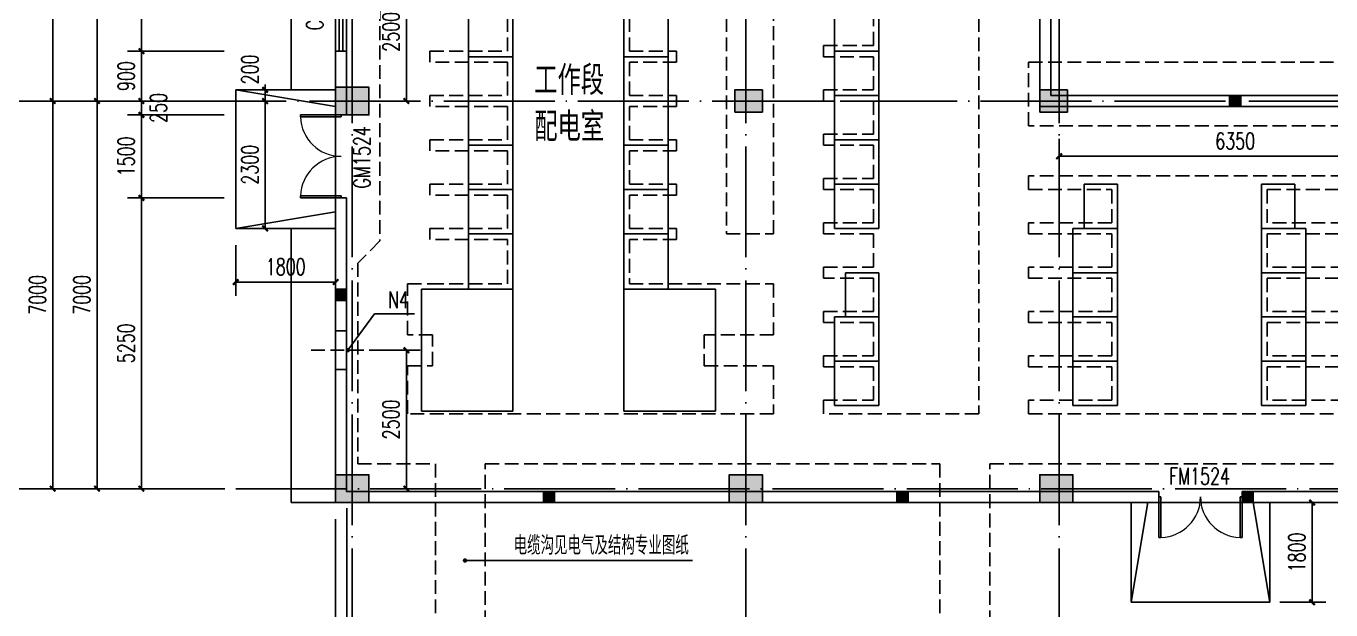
# Model space of a CAD drawing. Extents: x -59142 to 322364, y -122476 to 91021.
# Drawn here: x -39316 to -15782, y 24682 to 35226 of the extents above; entities that cross this region are included whole.
import ezdxf

# ---------------------------------------------------------------- set-up
doc = ezdxf.new("R2010")
doc.units = 0
doc.header["$LTSCALE"] = 1000
doc.header["$MEASUREMENT"] = 0
doc.linetypes.add('DASH', pattern=[0.35, 0.25, -0.1])
doc.linetypes.add('DOTE', pattern=[2.42, 2, -0.2, 0.02, -0.2])
for name, color, linetype in [('AXIS', 3, 'Continuous'), ('COLUMN', 255, 'Continuous'), ('DIM_LEAD', 3, 'Continuous'), ('DOTE', 1, 'DOTE'), ('EQUIPMENT', 171, 'Continuous'), ('GROUND', 204, 'Continuous'), ('HOLE', 6, 'Continuous'), ('PUB_DIM', 3, 'Continuous'), ('PUB_HATCH', 255, 'Continuous'), ('PUB_TEXT', 7, 'Continuous'), ('STAIR', 2, 'Continuous'), ('TEXT', 62, 'Continuous'), ('WALL', 255, 'Continuous'), ('WINDOW', 4, 'Continuous'), ('WINDOW_TEXT', 7, 'Continuous')]:
    doc.layers.add(name, color=color, linetype=linetype)
doc.styles.add('_TCH_DIM', font='SIMPLEX', dxfattribs={"bigfont": 'GBCBIG'})
doc.styles.add('_TCH_DIM_T3', font='SIMPLEX', dxfattribs={"width": 0.705882, "bigfont": 'GBCBIG'})
doc.styles.add('_TCH_WINDOW', font='SIMPLEX', dxfattribs={"bigfont": 'GBCBIG'})
doc.styles.add('HZTXT', font='geditxt.shx', dxfattribs={"width": 0.8, "bigfont": 'hztxt1.shx'})
doc.styles.get("Standard").update_dxf_attribs({"font": 'gbenor.shx', "bigfont": 'gbcbig.shx'})
doc.dimstyles.new('_TCH_ARCH&&100', dxfattribs={"dimtxt": 297.5, "dimasz": 100, "dimexe": 250, "dimexo": 300, "dimgap": 126.25, "dimtad": 1, "dimdec": 0, "dimzin": 0, "dimdsep": 46, "dimtxsty": '_TCH_DIM_T3', "dimblk": 'ARCHTICK', "dimcen": 0.09, "dimazin": 2, "dimtfac": 1, "dimtdec": 0, "dimtix": 1, "dimtmove": 2, "dimatfit": 3, "dimfxl": 1, "dimtolj": 1, "dimtzin": 0, "dimarcsym": 0})
doc.dimstyles.get("Standard").update_dxf_attribs({"dimscale": 100, "dimtxt": 3.5, "dimasz": 1, "dimexe": 2.5, "dimexo": 3, "dimgap": 1.5, "dimtad": 1, "dimdec": 0, "dimzin": 0, "dimdsep": 46, "dimtxsty": 'Standard', "dimblk": 'ARCHTICK', "dimcen": 0.09, "dimadec": 0, "dimazin": 0, "dimtfac": 1, "dimtdec": 0, "dimtix": 1, "dimtmove": 2, "dimatfit": 3, "dimfxl": 1, "dimtolj": 1, "dimtzin": 0, "dimarcsym": 0})

# ---------------------------------------------------------------- blocks, each defined once
blk = doc.blocks.new('_FZH')
blk.add_lwpolyline([(-0.5, -0.5), (0.5, -0.5), (0.5, 0.5), (-0.5, 0.5)], close=True)
at = {"layer": 'PUB_HATCH'}
blk.add_solid([(-0.5, -0.5), (0.5, -0.5), (-0.5, 0.5), (0.5, 0.5)], dxfattribs=at)
blk = doc.blocks.new('A$C78DD753C')
at = {"layer": 'COLUMN', "xscale": 600.0000000000146, "yscale": 500, "zscale": 500}
for p in [(0, -47500), (0, -54500), (7100, -54500), (12700, -54500)]:
    blk.add_blockref('_FZH', p, dxfattribs=at)
at = {"layer": 'COLUMN', "xscale": 499.9999999983847, "yscale": 399.9999999997599, "zscale": 399.9999999997599, "rotation": 5.836343284941859e-12}
for p in [(7150, -47500), (12650, -47500)]:
    blk.add_blockref('_FZH', p, dxfattribs=at)
blk = doc.blocks.new('A$C42A87479')
at = {"layer": 'EQUIPMENT', "color": 251, "linetype": 'DASH'}
for points in [[(17200, -21900), (17200, -45902), (12200, -45902), (12200, -40650), (10600, -40650), (10600, -40900), (500, -40900), (500, -50027), (100, -50427), (100, -54050), (1500, -54050), (1500, -56950)], [(2400, -56950), (2400, -54050), (10600, -54050), (10600, -56950)], [(11500, -56950), (11500, -54050), (17900, -54050), (17900, -55950), (20300, -55950), (20300, -56950)], [(1400, -50800), (2800, -50800), (2800, -50000), (1400, -50000), (1400, -49800), (2800, -49800), (2800, -49200), (1400, -49200), (1400, -49000), (2800, -49000), (2800, -48400), (1400, -48400), (1400, -48200), (2800, -48200), (2800, -47600), (1400, -47600), (1400, -47400), (2800, -47400), (2800, -46800), (1400, -46800), (1400, -46600), (2800, -46600), (2800, -46000)], [(5000, -46000), (5000, -46600), (5850, -46600), (5850, -46800), (5000, -46800), (5000, -47400), (5850, -47400), (5850, -47600), (5000, -47600), (5000, -48200), (5850, -48200), (5850, -48400), (5000, -48400), (5000, -49000), (5850, -49000), (5850, -49200), (5000, -49200), (5000, -49800), (5850, -49800), (5850, -50000), (5000, -50000), (5000, -50800), (7600, -50800), (7600, -51720), (6350, -51720), (6350, -52280), (7600, -52280), (7600, -53150), (1000, -53150), (1000, -52280), (1450, -52280), (1450, -51720), (1000, -51720), (1000, -50800), (1400, -50800)], [(7600, -49900), (7600, -41800), (6750, -41800), (6750, -49900), (7600, -49900)], [(11300, -41800), (11300, -53150), (8500, -53150), (8500, -52900), (9400, -52900), (9400, -52300), (8500, -52300), (8500, -52100), (9400, -52100), (9400, -51500), (8500, -51500), (8500, -51300), (9400, -51300), (9400, -50700), (8500, -50700), (8500, -50500), (9400, -50500), (9400, -49900), (8500, -49900), (8500, -49700), (9400, -49700), (9400, -49100), (8500, -49100), (8500, -48900), (9400, -48900), (9400, -48300), (8500, -48300), (8500, -48100), (9400, -48100), (9400, -47500), (8500, -47500), (8500, -47300), (9400, -47300), (9400, -46700), (8500, -46700), (8500, -46500), (9400, -46500), (9400, -45900)], [(12200, -53150), (17900, -53150)], [(17900, -52900), (16500, -52900), (16500, -52300), (17900, -52300)], [(17900, -52100), (16500, -52100), (16500, -51500), (17900, -51500)], [(17900, -51300), (16500, -51300), (16500, -50700), (17900, -50700)], [(17900, -50500), (16500, -50500), (16500, -49900), (17900, -49900)], [(17900, -49700), (16500, -49700), (16500, -49100), (17900, -49100)], [(17900, -48850), (12200, -48850), (12200, -49100), (13700, -49100), (13700, -49700), (12200, -49700), (12200, -49900), (13700, -49900), (13700, -50500), (12200, -50500), (12200, -50700), (13700, -50700), (13700, -51300), (12200, -51300), (12200, -51500), (13700, -51500), (13700, -52100), (12200, -52100), (12200, -52300), (13700, -52300), (13700, -52900), (12200, -52900), (12200, -53150)]]:
    blk.add_lwpolyline(points, dxfattribs=at)
blk.add_lwpolyline([(12200, -47950), (12200, -46800), (17900, -46800), (17900, -47950)], close=True, dxfattribs=at)
blk = doc.blocks.new('A$C4D7001ED')
at = {"layer": 'EQUIPMENT'}
for p, q in [((2100, -2200), (2100, -1400)), ((2100, -1400), (2900, -1400)), ((2900, -1400), (2900, -2200)), ((4900, -2200), (4900, -1400)), ((4900, -1400), (5700, -1400)), ((5700, -1400), (5700, -2200)), ((2900, -2200), (2100, -2200)), ((2100, -3000), (2100, -2200)), ((2100, -2200), (2900, -2200)), ((2900, -2200), (2900, -3000)), ((5700, -2200), (4900, -2200)), ((4900, -3000), (4900, -2200)), ((4900, -2200), (5700, -2200)), ((5700, -2200), (5700, -3000)), ((2900, -3000), (2100, -3000)), ((2100, -3800), (2100, -3000)), ((2100, -3000), (2900, -3000)), ((2900, -3000), (2900, -3800)), ((5700, -3000), (4900, -3000)), ((4900, -3800), (4900, -3000)), ((4900, -3000), (5700, -3000)), ((5700, -3000), (5700, -3800)), ((2900, -3800), (2100, -3800)), ((2100, -4600), (2100, -3800)), ((2100, -3800), (2900, -3800)), ((2900, -3800), (2900, -4600)), ((5700, -3800), (4900, -3800)), ((4900, -4600), (4900, -3800)), ((4900, -3800), (5700, -3800)), ((5700, -3800), (5700, -4600)), ((2100, -5400), (2100, -4600)), ((2100, -4600), (2900, -4600)), ((2900, -4600), (2100, -4600)), ((2900, -4600), (2900, -5400)), ((4900, -5400), (4900, -4600)), ((4900, -4600), (5700, -4600)), ((5700, -4600), (4900, -4600)), ((5700, -4600), (5700, -5400)), ((2900, -5400), (2100, -5400)), ((2100, -6200), (2100, -5400)), ((2100, -5400), (2900, -5400)), ((2900, -5400), (2900, -6200)), ((5700, -5400), (4900, -5400)), ((4900, -6200), (4900, -5400)), ((4900, -5400), (5700, -5400)), ((5700, -5400), (5700, -6200)), ((2900, -6200), (2100, -6200)), ((2100, -7000), (2100, -6200)), ((2100, -6200), (2900, -6200)), ((2900, -6200), (2900, -7000)), ((5700, -6200), (4900, -6200)), ((4900, -7000), (4900, -6200)), ((4900, -6200), (5700, -6200)), ((5700, -6200), (5700, -7000)), ((2900, -7000), (2100, -7000)), ((2100, -7800), (2100, -7000)), ((2100, -7000), (2900, -7000)), ((2900, -7000), (2900, -7800)), ((5700, -7000), (4900, -7000)), ((4900, -7800), (4900, -7000)), ((4900, -7000), (5700, -7000)), ((5700, -7000), (5700, -7800)), ((2900, -7800), (2100, -7800)), ((2100, -8600), (2100, -7800)), ((2100, -7800), (2900, -7800)), ((2900, -7800), (2900, -8600)), ((5700, -7800), (4900, -7800)), ((4900, -8600), (4900, -7800)), ((4900, -7800), (5700, -7800)), ((5700, -7800), (5700, -8600)), ((2900, -8600), (2100, -8600)), ((2100, -9400), (2100, -8600)), ((2100, -8600), (2900, -8600)), ((2900, -8600), (2900, -9400)), ((5700, -8600), (4900, -8600)), ((4900, -9400), (4900, -8600)), ((4900, -8600), (5700, -8600)), ((5700, -8600), (5700, -9400)), ((13200, -9300), (13200, -8500)), ((13200, -8500), (13800, -8500)), ((13800, -8500), (13800, -9300)), ((16400, -8500), (17000, -8500)), ((16400, -9300), (16400, -8500)), ((17000, -8500), (17000, -9300)), ((2900, -9400), (2100, -9400)), ((2100, -10400), (2100, -9400)), ((2100, -9400), (2900, -9400)), ((2900, -9400), (2900, -10400)), ((5700, -9400), (4900, -9400)), ((4900, -10400), (4900, -9400)), ((4900, -9400), (5700, -9400)), ((5700, -9400), (5700, -10400)), ((13800, -9300), (13200, -9300)), ((17000, -9300), (16400, -9300)), ((17200, -9300), (16400, -9300)), ((16400, -9300), (16400, -10100)), ((17200, -10100), (17200, -9300)), ((8900, -10900), (8900, -10100)), ((8900, -10100), (9500, -10100)), ((9500, -10100), (9500, -10900)), ((13800, -10100), (13000, -10100)), ((13000, -10100), (13000, -10900)), ((13800, -10900), (13800, -10100)), ((16400, -10100), (17200, -10100)), ((17200, -10100), (16400, -10100)), ((16400, -10100), (16400, -10900)), ((17200, -10900), (17200, -10100)), ((1250, -12600), (1250, -10400)), ((1250, -10400), (2900, -10400)), ((2900, -10400), (2100, -10400)), ((2900, -10400), (2900, -12600)), ((4900, -12600), (4900, -10400)), ((4900, -10400), (6550, -10400)), ((5700, -10400), (4900, -10400)), ((6550, -10400), (6550, -12600)), ((9500, -10900), (8700, -10900)), ((8700, -10900), (8700, -11700)), ((9500, -10900), (8900, -10900)), ((9500, -11700), (9500, -10900)), ((13800, -10900), (13000, -10900)), ((13000, -10900), (13000, -11700)), ((13000, -10900), (13800, -10900)), ((13800, -11700), (13800, -10900)), ((16400, -10900), (17200, -10900)), ((17200, -10900), (16400, -10900)), ((16400, -10900), (16400, -11700)), ((17200, -11700), (17200, -10900)), ((8700, -11700), (9500, -11700)), ((9500, -11700), (8700, -11700)), ((8700, -11700), (8700, -12500)), ((9500, -12500), (9500, -11700)), ((13800, -11700), (13000, -11700)), ((13000, -11700), (13000, -12500)), ((13000, -11700), (13800, -11700)), ((13800, -12500), (13800, -11700)), ((16400, -11700), (17200, -11700)), ((2900, -12600), (1250, -12600)), ((6550, -12600), (4900, -12600)), ((8700, -12500), (9500, -12500)), ((13000, -12500), (13800, -12500))]:
    blk.add_line(p, q, dxfattribs=at)
at = {"layer": 'EQUIPMENT', "linetype": 'DASH', "ltscale": 500}
for p, q in [((13800, -9300), (13000, -9300)), ((13000, -9300), (13000, -10100)), ((13800, -10100), (13800, -9300)), ((13000, -10100), (13800, -10100)), ((17200, -11700), (16400, -11700)), ((16400, -11700), (16400, -12500)), ((17200, -12500), (17200, -11700)), ((16400, -12500), (17200, -12500))]:
    blk.add_line(p, q, dxfattribs=at)
blk.add_lwpolyline([(9500, -2900), (8700, -2900), (8700, -2100), (9500, -2100), (9500, -2900)], dxfattribs=at)
at = {"layer": 'EQUIPMENT'}
for points in [[(9500, -3700), (8700, -3700), (8700, -2900), (9500, -2900), (9500, -3700)], [(9500, -4500), (8700, -4500), (8700, -3700), (9500, -3700), (9500, -4500)], [(9500, -5300), (8700, -5300), (8700, -4500), (9500, -4500), (9500, -5300)], [(9500, -6100), (8700, -6100), (8700, -5300), (9500, -5300), (9500, -6100)], [(9500, -6900), (8700, -6900), (8700, -6100), (9500, -6100), (9500, -6900)], [(9500, -7700), (8700, -7700), (8700, -6900), (9500, -6900), (9500, -7700)], [(9500, -8500), (8700, -8500), (8700, -7700), (9500, -7700), (9500, -8500)], [(9500, -9300), (8700, -9300), (8700, -8500), (9500, -8500), (9500, -9300)]]:
    blk.add_lwpolyline(points, dxfattribs=at)
blk = doc.blocks.new('_ArchTick')
at = {"color": 0, "linetype": 'ByBlock', "const_width": 0.4}
blk.add_lwpolyline([(-0.5, -0.5), (0.5, 0.5)], dxfattribs=at)
blk = doc.blocks.new('*D425')
at = {"layer": 'Defpoints', "color": 0, "transparency": 16777216}
for p in [(-33375, 36372), (-32458, 36372), (-33375, 33872)]:
    blk.add_point(p, dxfattribs=at)
at = {"layer": 'HOLE', "color": 0, "lineweight": -2, "transparency": 16777216}
for p, q in [((-33075, 36372), (-32208, 36372)), ((-32458, 33872), (-32458, 36372)), ((-33075, 33872), (-32208, 33872))]:
    blk.add_line(p, q, dxfattribs=at)
at = {"layer": 'HOLE', "color": 0, "lineweight": -2, "transparency": 16777216, "xscale": 100, "yscale": 100, "zscale": 100}
for p, rotation in [((-32458, 36372), 90), ((-32458, 33872), 270)]:
    blk.add_blockref('_ArchTick', p, dxfattribs=dict(at, rotation=rotation))
at = {"layer": 'HOLE', "color": 0, "transparency": 16777216, "insert": (-32734, 35122), "char_height": 297.5, "attachment_point": 5, "rotation": 90, "style": '_TCH_DIM_T3'}
blk.add_mtext('\\A1;2500', dxfattribs=at)
blk = doc.blocks.new('*D426')
at = {"layer": 'Defpoints', "color": 0, "transparency": 16777216}
for p in [(-33375, 29372), (-32458, 29372), (-33375, 26872)]:
    blk.add_point(p, dxfattribs=at)
at = {"layer": 'HOLE', "color": 0, "lineweight": -2, "transparency": 16777216}
for p, q in [((-33075, 29372), (-32208, 29372)), ((-32458, 26872), (-32458, 29372)), ((-33075, 26872), (-32208, 26872))]:
    blk.add_line(p, q, dxfattribs=at)
at = {"layer": 'HOLE', "color": 0, "lineweight": -2, "transparency": 16777216, "xscale": 100, "yscale": 100, "zscale": 100}
for p, rotation in [((-32458, 29372), 90), ((-32458, 26872), 270)]:
    blk.add_blockref('_ArchTick', p, dxfattribs=dict(at, rotation=rotation))
at = {"layer": 'HOLE', "color": 0, "transparency": 16777216, "insert": (-32734, 28122), "char_height": 297.5, "attachment_point": 5, "rotation": 90, "style": '_TCH_DIM_T3'}
blk.add_mtext('\\A1;2500', dxfattribs=at)
blk = doc.blocks.new('*D1313')
at = {"layer": 'Defpoints', "color": 0, "transparency": 16777216}
for p in [(-17006, 26622), (-16122, 26622), (-17006, 24822)]:
    blk.add_point(p, dxfattribs=at)
at = {"layer": 'PUB_DIM', "color": 0, "lineweight": -2, "transparency": 16777216}
for p, q in [((-16706, 26622), (-15872, 26622)), ((-16122, 24822), (-16122, 26622)), ((-16706, 24822), (-15872, 24822))]:
    blk.add_line(p, q, dxfattribs=at)
at = {"layer": 'PUB_DIM', "color": 0, "lineweight": -2, "transparency": 16777216, "xscale": 100, "yscale": 100, "zscale": 100}
for p, rotation in [((-16122, 26622), 90), ((-16122, 24822), 270)]:
    blk.add_blockref('_ArchTick', p, dxfattribs=dict(at, rotation=rotation))
at = {"layer": 'PUB_DIM', "color": 0, "transparency": 16777216, "insert": (-16397, 25722), "char_height": 297.5, "attachment_point": 5, "rotation": 90, "style": '_TCH_DIM_T3'}
blk.add_mtext('\\A1;1800', dxfattribs=at)
blk = doc.blocks.new('*D1316')
at = {"layer": 'AXIS', "color": 0, "lineweight": -2, "transparency": 16777216}
for p, q in [((-35745, 33872), (-38286, 33872)), ((-38036, 26872), (-38036, 33872)), ((-35745, 26872), (-38286, 26872))]:
    blk.add_line(p, q, dxfattribs=at)
at = {"layer": 'Defpoints', "color": 0, "transparency": 16777216}
for p in [(-38036, 33872), (-35445, 33872), (-35445, 26872)]:
    blk.add_point(p, dxfattribs=at)
at = {"layer": 'AXIS', "color": 0, "lineweight": -2, "transparency": 16777216, "xscale": 100, "yscale": 100, "zscale": 100}
for p, rotation in [((-38036, 33872), 90), ((-38036, 26872), 270)]:
    blk.add_blockref('_ArchTick', p, dxfattribs=dict(at, rotation=rotation))
at = {"layer": 'AXIS', "color": 0, "transparency": 16777216, "insert": (-38311, 30372), "char_height": 297.5, "attachment_point": 5, "rotation": 90, "style": '_TCH_DIM_T3'}
blk.add_mtext('\\A1;7000', dxfattribs=at)
blk = doc.blocks.new('*D1317')
at = {"layer": 'AXIS', "color": 0, "lineweight": -2, "transparency": 16777216}
for p, q in [((-35745, 40872), (-38286, 40872)), ((-38036, 33872), (-38036, 40872)), ((-35745, 33872), (-38286, 33872))]:
    blk.add_line(p, q, dxfattribs=at)
at = {"layer": 'Defpoints', "color": 0, "transparency": 16777216}
for p in [(-38036, 40872), (-35445, 40872), (-35445, 33872)]:
    blk.add_point(p, dxfattribs=at)
at = {"layer": 'AXIS', "color": 0, "lineweight": -2, "transparency": 16777216, "xscale": 100, "yscale": 100, "zscale": 100}
for p, rotation in [((-38036, 40872), 90), ((-38036, 33872), 270)]:
    blk.add_blockref('_ArchTick', p, dxfattribs=dict(at, rotation=rotation))
at = {"layer": 'AXIS', "color": 0, "transparency": 16777216, "insert": (-38311, 37372), "char_height": 297.5, "attachment_point": 5, "rotation": 90, "style": '_TCH_DIM_T3'}
blk.add_mtext('\\A1;7000', dxfattribs=at)
blk = doc.blocks.new('*D1330')
at = {"layer": 'Defpoints', "color": 0, "transparency": 16777216}
for p in [(-20684, 33491), (-14334, 33491), (-14334, 32874)]:
    blk.add_point(p, dxfattribs=at)
at = {"layer": 'PUB_DIM', "color": 0, "lineweight": -2, "transparency": 16777216}
for p, q in [((-20684, 33191), (-20684, 32624)), ((-14334, 33191), (-14334, 32624)), ((-20684, 32874), (-14334, 32874))]:
    blk.add_line(p, q, dxfattribs=at)
at = {"layer": 'PUB_DIM', "color": 0, "lineweight": -2, "transparency": 16777216, "xscale": 100, "yscale": 100, "zscale": 100, "rotation": 180}
blk.add_blockref('_ArchTick', (-20684, 32874), dxfattribs=at)
at = {"layer": 'PUB_DIM', "color": 0, "lineweight": -2, "transparency": 16777216, "xscale": 100, "yscale": 100, "zscale": 100}
blk.add_blockref('_ArchTick', (-14334, 32874), dxfattribs=at)
at = {"layer": 'PUB_DIM', "color": 0, "transparency": 16777216, "insert": (-17509, 33149), "char_height": 297.5, "attachment_point": 5, "style": '_TCH_DIM_T3'}
blk.add_mtext('\\A1;6350', dxfattribs=at)
blk = doc.blocks.new('*D1341')
at = {"layer": 'Defpoints', "color": 0, "transparency": 16777216}
for p in [(-35534, 31570), (-33734, 31570), (-33734, 30604)]:
    blk.add_point(p, dxfattribs=at)
at = {"layer": 'PUB_DIM', "color": 0, "lineweight": -2, "transparency": 16777216}
for p, q in [((-35534, 31270), (-35534, 30354)), ((-33734, 31270), (-33734, 30354)), ((-35534, 30604), (-33734, 30604))]:
    blk.add_line(p, q, dxfattribs=at)
at = {"layer": 'PUB_DIM', "color": 0, "lineweight": -2, "transparency": 16777216, "xscale": 100, "yscale": 100, "zscale": 100, "rotation": 180}
blk.add_blockref('_ArchTick', (-35534, 30604), dxfattribs=at)
at = {"layer": 'PUB_DIM', "color": 0, "lineweight": -2, "transparency": 16777216, "xscale": 100, "yscale": 100, "zscale": 100}
blk.add_blockref('_ArchTick', (-33734, 30604), dxfattribs=at)
at = {"layer": 'PUB_DIM', "color": 0, "transparency": 16777216, "insert": (-34634, 30879), "char_height": 297.5, "attachment_point": 5, "style": '_TCH_DIM_T3'}
blk.add_mtext('\\A1;1800', dxfattribs=at)
blk = doc.blocks.new('*D1342')
at = {"layer": 'Defpoints', "color": 0, "transparency": 16777216}
for p in [(-35005, 33872), (-34478, 33872), (-34478, 31572)]:
    blk.add_point(p, dxfattribs=at)
at = {"layer": 'PUB_DIM', "color": 0, "lineweight": -2, "transparency": 16777216}
for p, q in [((-34778, 33872), (-35255, 33872)), ((-35005, 31572), (-35005, 33872)), ((-34778, 31572), (-35255, 31572))]:
    blk.add_line(p, q, dxfattribs=at)
at = {"layer": 'PUB_DIM', "color": 0, "lineweight": -2, "transparency": 16777216, "xscale": 100, "yscale": 100, "zscale": 100}
for p, rotation in [((-35005, 33872), 90), ((-35005, 31572), 270)]:
    blk.add_blockref('_ArchTick', p, dxfattribs=dict(at, rotation=rotation))
at = {"layer": 'PUB_DIM', "color": 0, "transparency": 16777216, "insert": (-35280, 32722), "char_height": 297.5, "attachment_point": 5, "rotation": 90, "style": '_TCH_DIM_T3'}
blk.add_mtext('\\A1;2300', dxfattribs=at)
blk = doc.blocks.new('*D1343')
at = {"layer": 'Defpoints', "color": 0, "transparency": 16777216}
for p in [(-35005, 34072), (-34478, 34072), (-34478, 33872)]:
    blk.add_point(p, dxfattribs=at)
at = {"layer": 'PUB_DIM', "color": 0, "lineweight": -2, "transparency": 16777216}
for p, q in [((-35005, 34072), (-35005, 34172)), ((-34778, 34072), (-35255, 34072)), ((-35005, 33872), (-35005, 34072)), ((-34778, 33872), (-35255, 33872)), ((-35005, 33872), (-35005, 33772))]:
    blk.add_line(p, q, dxfattribs=at)
at = {"layer": 'PUB_DIM', "color": 0, "lineweight": -2, "transparency": 16777216, "xscale": 100, "yscale": 100, "zscale": 100}
for p, rotation in [((-35005, 34072), 270), ((-35005, 33872), 90)]:
    blk.add_blockref('_ArchTick', p, dxfattribs=dict(at, rotation=rotation))
at = {"layer": 'PUB_DIM', "color": 0, "transparency": 16777216, "insert": (-35280, 34442), "char_height": 297.5, "attachment_point": 5, "rotation": 90, "style": '_TCH_DIM_T3'}
blk.add_mtext('\\A1;200', dxfattribs=at)
blk = doc.blocks.new('*D1535')
at = {"layer": 'AXIS', "color": 0, "lineweight": -2, "transparency": 16777216}
for p, q in [((-35745, 32122), (-37486, 32122)), ((-37236, 26872), (-37236, 32122)), ((-35745, 26872), (-37486, 26872))]:
    blk.add_line(p, q, dxfattribs=at)
at = {"layer": 'Defpoints', "color": 0, "transparency": 16777216}
for p in [(-37236, 32122), (-35445, 32122), (-35445, 26872)]:
    blk.add_point(p, dxfattribs=at)
at = {"layer": 'AXIS', "color": 0, "lineweight": -2, "transparency": 16777216, "xscale": 100, "yscale": 100, "zscale": 100}
for p, rotation in [((-37236, 32122), 90), ((-37236, 26872), 270)]:
    blk.add_blockref('_ArchTick', p, dxfattribs=dict(at, rotation=rotation))
at = {"layer": 'AXIS', "color": 0, "transparency": 16777216, "insert": (-37511, 29497), "char_height": 297.5, "attachment_point": 5, "rotation": 90, "style": '_TCH_DIM_T3'}
blk.add_mtext('\\A1;5250', dxfattribs=at)
blk = doc.blocks.new('*D1536')
at = {"layer": 'AXIS', "color": 0, "lineweight": -2, "transparency": 16777216}
for p, q in [((-35745, 33622), (-37486, 33622)), ((-37236, 32122), (-37236, 33622)), ((-35745, 32122), (-37486, 32122))]:
    blk.add_line(p, q, dxfattribs=at)
at = {"layer": 'Defpoints', "color": 0, "transparency": 16777216}
for p in [(-37236, 33622), (-35445, 33622), (-35445, 32122)]:
    blk.add_point(p, dxfattribs=at)
at = {"layer": 'AXIS', "color": 0, "lineweight": -2, "transparency": 16777216, "xscale": 100, "yscale": 100, "zscale": 100}
for p, rotation in [((-37236, 33622), 90), ((-37236, 32122), 270)]:
    blk.add_blockref('_ArchTick', p, dxfattribs=dict(at, rotation=rotation))
at = {"layer": 'AXIS', "color": 0, "transparency": 16777216, "insert": (-37511, 32872), "char_height": 297.5, "attachment_point": 5, "rotation": 90, "style": '_TCH_DIM_T3'}
blk.add_mtext('\\A1;1500', dxfattribs=at)
blk = doc.blocks.new('*D1537')
at = {"layer": 'AXIS', "color": 0, "lineweight": -2, "transparency": 16777216}
for p, q in [((-37236, 33872), (-37236, 33972)), ((-35745, 33872), (-37486, 33872)), ((-37236, 33622), (-37236, 33872)), ((-35745, 33622), (-37486, 33622)), ((-37236, 33622), (-37236, 33522))]:
    blk.add_line(p, q, dxfattribs=at)
at = {"layer": 'Defpoints', "color": 0, "transparency": 16777216}
for p in [(-37236, 33872), (-35445, 33872), (-35445, 33622)]:
    blk.add_point(p, dxfattribs=at)
at = {"layer": 'AXIS', "color": 0, "lineweight": -2, "transparency": 16777216, "xscale": 100, "yscale": 100, "zscale": 100}
for p, rotation in [((-37236, 33872), 270), ((-37236, 33622), 90)]:
    blk.add_blockref('_ArchTick', p, dxfattribs=dict(at, rotation=rotation))
at = {"layer": 'AXIS', "color": 0, "transparency": 16777216, "insert": (-36928, 33747), "char_height": 297.5, "attachment_point": 5, "rotation": 90, "style": '_TCH_DIM_T3'}
blk.add_mtext('\\A1;250', dxfattribs=at)
blk = doc.blocks.new('*D1538')
at = {"layer": 'AXIS', "color": 0, "lineweight": -2, "transparency": 16777216}
for p, q in [((-35745, 34772), (-37486, 34772)), ((-37236, 33872), (-37236, 34772)), ((-35745, 33872), (-37486, 33872))]:
    blk.add_line(p, q, dxfattribs=at)
at = {"layer": 'Defpoints', "color": 0, "transparency": 16777216}
for p in [(-37236, 34772), (-35445, 34772), (-35445, 33872)]:
    blk.add_point(p, dxfattribs=at)
at = {"layer": 'AXIS', "color": 0, "lineweight": -2, "transparency": 16777216, "xscale": 100, "yscale": 100, "zscale": 100}
for p, rotation in [((-37236, 34772), 90), ((-37236, 33872), 270)]:
    blk.add_blockref('_ArchTick', p, dxfattribs=dict(at, rotation=rotation))
at = {"layer": 'AXIS', "color": 0, "transparency": 16777216, "insert": (-37511, 34322), "char_height": 297.5, "attachment_point": 5, "rotation": 90, "style": '_TCH_DIM_T3'}
blk.add_mtext('\\A1;900', dxfattribs=at)
blk = doc.blocks.new('*D1539')
at = {"layer": 'AXIS', "color": 0, "lineweight": -2, "transparency": 16777216}
for p, q in [((-35745, 36572), (-37486, 36572)), ((-37236, 34772), (-37236, 36572)), ((-35745, 34772), (-37486, 34772))]:
    blk.add_line(p, q, dxfattribs=at)
at = {"layer": 'Defpoints', "color": 0, "transparency": 16777216}
for p in [(-37236, 36572), (-35445, 36572), (-35445, 34772)]:
    blk.add_point(p, dxfattribs=at)
at = {"layer": 'AXIS', "color": 0, "lineweight": -2, "transparency": 16777216, "xscale": 100, "yscale": 100, "zscale": 100}
for p, rotation in [((-37236, 36572), 90), ((-37236, 34772), 270)]:
    blk.add_blockref('_ArchTick', p, dxfattribs=dict(at, rotation=rotation))
at = {"layer": 'AXIS', "color": 0, "transparency": 16777216, "insert": (-37511, 35672), "char_height": 297.5, "attachment_point": 5, "rotation": 90, "style": '_TCH_DIM_T3'}
blk.add_mtext('\\A1;1800', dxfattribs=at)
blk = doc.blocks.new('*D1578')
at = {"layer": 'AXIS', "color": 0, "lineweight": -2, "transparency": 16777216}
for p, q in [((-36545, 33872), (-39086, 33872)), ((-38836, 26872), (-38836, 33872)), ((-36545, 26872), (-39086, 26872))]:
    blk.add_line(p, q, dxfattribs=at)
at = {"layer": 'Defpoints', "color": 0, "transparency": 16777216}
for p in [(-38836, 33872), (-36245, 33872), (-36245, 26872)]:
    blk.add_point(p, dxfattribs=at)
at = {"layer": 'AXIS', "color": 0, "lineweight": -2, "transparency": 16777216, "xscale": 100, "yscale": 100, "zscale": 100}
for p, rotation in [((-38836, 33872), 90), ((-38836, 26872), 270)]:
    blk.add_blockref('_ArchTick', p, dxfattribs=dict(at, rotation=rotation))
at = {"layer": 'AXIS', "color": 0, "transparency": 16777216, "insert": (-39111, 30372), "char_height": 297.5, "attachment_point": 5, "rotation": 90, "style": '_TCH_DIM_T3'}
blk.add_mtext('\\A1;7000', dxfattribs=at)
blk = doc.blocks.new('*D1579')
at = {"layer": 'AXIS', "color": 0, "lineweight": -2, "transparency": 16777216}
for p, q in [((-36545, 40872), (-39086, 40872)), ((-38836, 33872), (-38836, 40872)), ((-36545, 33872), (-39086, 33872))]:
    blk.add_line(p, q, dxfattribs=at)
at = {"layer": 'Defpoints', "color": 0, "transparency": 16777216}
for p in [(-38836, 40872), (-36245, 40872), (-36245, 33872)]:
    blk.add_point(p, dxfattribs=at)
at = {"layer": 'AXIS', "color": 0, "lineweight": -2, "transparency": 16777216, "xscale": 100, "yscale": 100, "zscale": 100}
for p, rotation in [((-38836, 40872), 90), ((-38836, 33872), 270)]:
    blk.add_blockref('_ArchTick', p, dxfattribs=dict(at, rotation=rotation))
at = {"layer": 'AXIS', "color": 0, "transparency": 16777216, "insert": (-39111, 37372), "char_height": 297.5, "attachment_point": 5, "rotation": 90, "style": '_TCH_DIM_T3'}
blk.add_mtext('\\A1;7000', dxfattribs=at)
blk = doc.blocks.new('*D1587')
at = {"layer": 'AXIS', "color": 0, "lineweight": -2, "transparency": 16777216}
for p, q in [((-36636, 81372), (-39886, 81372)), ((-39636, 26872), (-39636, 81372)), ((-36636, 26872), (-39886, 26872))]:
    blk.add_line(p, q, dxfattribs=at)
at = {"layer": 'Defpoints', "color": 0, "transparency": 16777216}
for p in [(-39636, 81372), (-36336, 81372), (-36336, 26872)]:
    blk.add_point(p, dxfattribs=at)
at = {"layer": 'AXIS', "color": 0, "lineweight": -2, "transparency": 16777216, "xscale": 100, "yscale": 100, "zscale": 100}
for p, rotation in [((-39636, 81372), 90), ((-39636, 26872), 270)]:
    blk.add_blockref('_ArchTick', p, dxfattribs=dict(at, rotation=rotation))
at = {"layer": 'AXIS', "color": 0, "transparency": 16777216, "insert": (-39911, 54122), "char_height": 297.5, "attachment_point": 5, "rotation": 90, "style": '_TCH_DIM_T3'}
blk.add_mtext('\\A1;54500', dxfattribs=at)
blk = doc.blocks.new('$DorLib2D$00000002')
for p, q in [((-0.5, 0), (-0.5, 0.4875)), ((-0.475, 0.4875), (-0.5, 0.4875)), ((-0.475, 0), (-0.475, 0.4875)), ((0.475, 0), (0.475, 0.4875)), ((0.475, 0.4875), (0.5, 0.4875)), ((0.5, 0), (0.5, 0.4875)), ((-0.5, 0), (-0.475, 0)), ((0.5, 0), (0.475, 0))]:
    blk.add_line(p, q)
at = {"lineweight": 13}
for centre, start, end in [((-0.4875, 0), 0, 88.53072), ((0.4875, 0), 91.46928, 180)]:
    blk.add_arc(centre, 0.4875, start, end, dxfattribs=at)
blk = doc.blocks.new('$TCHSYS$WIN2D')
for p, q in [((-0.5, 0.5), (0.5, 0.5)), ((0.5, 0.167), (-0.5, 0.167)), ((0.5, -0.167), (-0.5, -0.167)), ((-0.5, -0.5), (0.5, -0.5))]:
    blk.add_line(p, q)
blk = doc.blocks.new('*D1599')
at = {"color": 0, "lineweight": -2, "transparency": 16777216}
for p, q in [((-33734, 26322), (-33734, 15380)), ((-9984, 26322), (-9984, 15380)), ((-33734, 15630), (-9984, 15630))]:
    blk.add_line(p, q, dxfattribs=at)
at = {"layer": 'Defpoints', "color": 0, "transparency": 16777216}
for p in [(-33734, 26622), (-9984, 26622), (-9984, 15630)]:
    blk.add_point(p, dxfattribs=at)
at = {"color": 0, "lineweight": -2, "transparency": 16777216, "xscale": 100, "yscale": 100, "zscale": 100, "rotation": 180}
blk.add_blockref('_ArchTick', (-33734, 15630), dxfattribs=at)
at = {"color": 0, "lineweight": -2, "transparency": 16777216, "xscale": 100, "yscale": 100, "zscale": 100}
blk.add_blockref('_ArchTick', (-9984, 15630), dxfattribs=at)
at = {"color": 0, "transparency": 16777216, "insert": (-21859, 15954), "char_height": 350, "attachment_point": 5}
blk.add_mtext('\\A1;23750', dxfattribs=at)
blk = doc.blocks.new('*D1600')
at = {"color": 0, "lineweight": -2, "transparency": 16777216}
for p, q in [((-33534, 26522), (-33534, 15928)), ((-10184, 26522), (-10184, 15928)), ((-10184, 16178), (-33534, 16178))]:
    blk.add_line(p, q, dxfattribs=at)
at = {"layer": 'Defpoints', "color": 0, "transparency": 16777216}
for p in [(-33534, 26822), (-10184, 26822), (-33534, 16178)]:
    blk.add_point(p, dxfattribs=at)
at = {"color": 0, "lineweight": -2, "transparency": 16777216, "xscale": 100, "yscale": 100, "zscale": 100, "rotation": 180}
blk.add_blockref('_ArchTick', (-33534, 16178), dxfattribs=at)
at = {"color": 0, "lineweight": -2, "transparency": 16777216, "xscale": 100, "yscale": 100, "zscale": 100}
blk.add_blockref('_ArchTick', (-10184, 16178), dxfattribs=at)
at = {"color": 0, "transparency": 16777216, "insert": (-21859, 16504), "char_height": 350, "attachment_point": 5}
blk.add_mtext('\\A1;23350', dxfattribs=at)

msp = doc.modelspace()

# ---------------------------------------------------------------- hatches: boundary and pattern name
at = {"layer": 'PUB_HATCH'}
for points in [[(-17609.3, 33972.1), (-17609.3, 33772.1), (-17409.3, 33772.1), (-17409.3, 33972.1)], [(-33734.3, 30472.1), (-33734.3, 30272.1), (-33534.3, 30272.1), (-33534.3, 30472.1)], [(-29984.3, 26822.1), (-29984.3, 26622.1), (-29784.3, 26622.1), (-29784.3, 26822.1)], [(-23609.3, 26822.1), (-23609.3, 26622.1), (-23409.3, 26622.1), (-23409.3, 26822.1)], [(-17384.3, 26822.1), (-17384.3, 26622.1), (-17184.3, 26622.1), (-17184.3, 26822.1)]]:
    msp.add_hatch(color=256, dxfattribs=at).paths.add_polyline_path(points)

# ---------------------------------------------------------------- linework, layer by layer
at = {"layer": 'AXIS'}
for p, q in [((-37143.5, 33872.1), (-40367, 33872.1)), ((-37143.5, 26872.1), (-40367, 26872.1))]:
    msp.add_line(p, q, dxfattribs=at)
at = {"layer": 'COLUMN'}
for p, q in [((-17609.3, 33972.1), (-17609.3, 33772.1)), ((-17409.3, 33972.1), (-17609.3, 33972.1)), ((-17409.3, 33772.1), (-17409.3, 33972.1)), ((-17609.3, 33772.1), (-17409.3, 33772.1)), ((-33734.3, 30472.1), (-33734.3, 30272.1)), ((-33534.3, 30472.1), (-33734.3, 30472.1)), ((-33534.3, 30272.1), (-33534.3, 30472.1)), ((-33734.3, 30272.1), (-33534.3, 30272.1)), ((-29984.3, 26822.1), (-29984.3, 26622.1)), ((-29784.3, 26822.1), (-29984.3, 26822.1)), ((-29984.3, 26622.1), (-29784.3, 26622.1)), ((-29784.3, 26622.1), (-29784.3, 26822.1)), ((-23609.3, 26822.1), (-23609.3, 26622.1)), ((-23409.3, 26822.1), (-23609.3, 26822.1)), ((-23609.3, 26622.1), (-23409.3, 26622.1)), ((-23409.3, 26622.1), (-23409.3, 26822.1)), ((-17384.3, 26822.1), (-17384.3, 26622.1)), ((-17184.3, 26822.1), (-17384.3, 26822.1)), ((-17384.3, 26622.1), (-17184.3, 26622.1)), ((-17184.3, 26622.1), (-17184.3, 26822.1))]:
    msp.add_line(p, q, dxfattribs=at)
at = {"layer": 'DIM_LEAD'}
for p, q in [((-31400, 25575), (-30356.5, 25575)), ((-30356.5, 25575), (-27294.5, 25575))]:
    msp.add_line(p, q, dxfattribs=at)
at = {"layer": 'DIM_LEAD', "const_width": 40}
msp.add_lwpolyline([(-31420, 25575, 1), (-31380, 25575, 1)], format="xyb", close=True, dxfattribs=at)
at = {"layer": 'DOTE'}
for p, q in [((-36622.7, 33872.1), (-7716.7, 33872.1)), ((-45211, 26872.1), (-7716.7, 26872.1))]:
    msp.add_line(p, q, dxfattribs=at)
for points in [[(-33434.3, 21372.1), (-33434.3, 83205.2)], [(-26334.3, 21372.1), (-26334.3, 83205.2)], [(-20684.3, 21372.1), (-20684.3, 83205.2)]]:
    msp.add_lwpolyline(points, dxfattribs=at)
at = {"layer": 'GROUND'}
for p, q in [((-34534.3, 40672.1), (-34534.3, 34072.1)), ((-33734.3, 37272.1), (-33734.3, 34072.1)), ((-34534.3, 31572.1), (-34534.3, 26622.1)), ((-33734.3, 31572.1), (-33734.3, 30472.1))]:
    msp.add_line(p, q, dxfattribs=at)
msp.add_lwpolyline([(-34534.3, 26622.1), (-34534.3, 26622.1), (-33734.3, 26622.1)], dxfattribs=at)
at = {"layer": 'HOLE'}
for p, q in [((-33514.3, 29372.1), (-33034.5, 30029.1)), ((-33034.5, 30029.1), (-32312, 30029.1)), ((-33534.3, 29722.1), (-33734.3, 29722.1)), ((-33534.3, 29022.1), (-33734.3, 29022.1))]:
    msp.add_line(p, q, dxfattribs=at)
at = {"layer": 'HOLE', "linetype": 'DASH'}
msp.add_line((-34177.5, 29372.1), (-32694.5, 29372.1), dxfattribs=at)
at = {"layer": 'HOLE', "const_width": 40}
msp.add_lwpolyline([(-33526.1, 29355.9, 1), (-33502.5, 29388.2, 1)], format="xyb", close=True, dxfattribs=at)
at = {"layer": 'STAIR'}
for p, q in [((-35534.3, 34072.1), (-35534.3, 31572.1)), ((-35534.3, 34072.1), (-33734.3, 34072.1)), ((-33734.3, 33772.1), (-35534.3, 34072.1)), ((-33734.3, 34072.1), (-33734.3, 31572.1)), ((-33734.3, 31872.1), (-35534.3, 31572.1)), ((-35534.3, 31572.1), (-33734.3, 31572.1)), ((-19384.3, 24822.1), (-19384.3, 26622.1)), ((-19384.3, 26622.1), (-17384.3, 26622.1)), ((-19084.3, 26622.1), (-19384.3, 24822.1)), ((-17184.3, 26622.1), (-16884.3, 26622.1)), ((-17184.3, 26622.1), (-16884.3, 24822.1)), ((-16884.3, 24822.1), (-16884.3, 26622.1)), ((-19384.3, 24822.1), (-16884.3, 24822.1))]:
    msp.add_line(p, q, dxfattribs=at)
at = {"layer": 'WALL'}
for p, q in [((-20834.3, 33972.1), (-20834.3, 41022.1)), ((-21034.3, 33772.1), (-21034.3, 40922.1)), ((-33734.3, 34772.1), (-33734.3, 33622.1)), ((-33534.3, 34772.1), (-33734.3, 34772.1)), ((-33534.3, 33622.1), (-33534.3, 34772.1)), ((-14334.3, 33972.1), (-20834.3, 33972.1)), ((-14434.3, 33772.1), (-21034.3, 33772.1)), ((-33734.3, 33622.1), (-33534.3, 33622.1)), ((-33534.3, 32122.1), (-33734.3, 32122.1)), ((-33734.3, 32122.1), (-33734.3, 26622.1)), ((-33534.3, 26822.1), (-33534.3, 32122.1)), ((-33734.3, 26622.1), (-18884.3, 26622.1)), ((-18884.3, 26822.1), (-33534.3, 26822.1)), ((-18884.3, 26622.1), (-18884.3, 26822.1)), ((-14434.3, 26822.1), (-17384.3, 26822.1)), ((-17384.3, 26822.1), (-17384.3, 26622.1)), ((-17384.3, 26622.1), (-14334.3, 26622.1))]:
    msp.add_line(p, q, dxfattribs=at)
at = {"layer": 'WINDOW'}
for p, q in [((-33734.3, 33622.1), (-33734.3, 32122.1)), ((-18884.3, 26622.1), (-17384.3, 26622.1))]:
    msp.add_line(p, q, dxfattribs=at)

# ---------------------------------------------------------------- block references
at = {"layer": 'COLUMN'}
msp.add_blockref('A$C78DD753C', (-33434.3, 81372.1), dxfattribs=at)
at = {"layer": 'EQUIPMENT'}
for name, p in [('A$C42A87479', (-33434.3, 81372.1)), ('A$C4D7001ED', (-33434.3, 40872.1))]:
    msp.add_blockref(name, p, dxfattribs=at)
at = {"layer": 'WINDOW'}
ref = msp.add_blockref('$TCHSYS$WIN2D', (-33634.3, 35672.1), dxfattribs=dict(at, xscale=1800, yscale=200, zscale=1800, rotation=270))
ref.add_attrib('A', 'C1815a', (-33960.5, 35147.1), dxfattribs={"layer": 'WINDOW_TEXT', "height": 297.5, "rotation": 90, "style": '_TCH_WINDOW', "width": 0.705882})
ref = msp.add_blockref('$DorLib2D$00000002', (-33634.3, 32872.1), dxfattribs=dict(at, xscale=-1500, yscale=-1500, zscale=-1500, rotation=270))
ref.add_attrib('A', 'GM1524', (-33110.5, 32292.1), dxfattribs={"layer": 'WINDOW_TEXT', "height": 297.5, "rotation": 90, "style": '_TCH_WINDOW', "width": 0.705882})
ref = msp.add_blockref('$DorLib2D$00000002', (-18134.3, 26722.1), dxfattribs=dict(at, xscale=-1500, yscale=-1500, zscale=-1500))
ref.add_attrib('A', 'FM1524', (-18699.3, 26948.3), dxfattribs={"layer": 'WINDOW_TEXT', "height": 297.5, "style": '_TCH_WINDOW', "width": 0.705882})

# ---------------------------------------------------------------- texts
at = {"layer": 'PUB_TEXT', "style": '_TCH_DIM', "width": 0.705882}
msp.add_text('N4', height=297.5, dxfattribs=at).set_placement((-32787, 30134.1))
at = {"layer": 'PUB_TEXT', "style": '_TCH_DIM'}
msp.add_text('电缆沟见电气及结构专业图纸', height=337.589, dxfattribs=at).set_placement((-30523.4, 25680))
at = {"layer": 'TEXT', "style": 'HZTXT', "width": 0.8}
for s, p in [('工作段', (-30150.5, 33982)), ('配电室', (-30150.5, 33145.5))]:
    msp.add_text(s, height=525, dxfattribs=at).set_placement(p)

# ---------------------------------------------------------------- dimensions: what is measured, and where the dimension line sits
dim = msp.add_aligned_dim(p1=(-33734.3, 26622.1), p2=(-9984.3, 26622.1), distance=-10992.6, dimstyle='Standard', override={"dimarcsym": 1})
dim.commit()
dim.dimension.update_dxf_attribs({"geometry": '*D1599', "text_midpoint": (-21859.3, 15954.5)})
dim = msp.add_linear_dim(base=(-33534.3, 16178.5), p1=(-10184.3, 26822.1), p2=(-33534.3, 26822.1), dimstyle='Standard', override={"dimarcsym": 1})
dim.commit()
dim.dimension.update_dxf_attribs({"geometry": '*D1600', "text_midpoint": (-21859.3, 16503.5)})
at = {"layer": 'AXIS'}
for p1, p2, distance, picture, middle in [((-36336.2, 26872.1), (-36336.2, 81372.1), 3300, '*D1587', (-39911.2, 54122.1)), ((-36245, 33872.1), (-36245, 40872.1), 2591.2, '*D1579', (-39111.2, 37372.1)), ((-35445, 33872.1), (-35445, 40872.1), 2591.2, '*D1317', (-38311.2, 37372.1)), ((-35445, 34772.1), (-35445, 36572.1), 1791.2, '*D1539', (-37511.2, 35672.1)), ((-35445, 33872.1), (-35445, 34772.1), 1791.2, '*D1538', (-37511.2, 34322.1)), ((-36245, 26872.1), (-36245, 33872.1), 2591.2, '*D1578', (-39111.2, 30372.1)), ((-35445, 26872.1), (-35445, 33872.1), 2591.2, '*D1316', (-38311.2, 30372.1)), ((-35445, 32122.1), (-35445, 33622.1), 1791.2, '*D1536', (-37511.2, 32872.1)), ((-35445, 26872.1), (-35445, 32122.1), 1791.2, '*D1535', (-37511.2, 29497.1))]:
    dim = msp.add_aligned_dim(p1=p1, p2=p2, distance=distance, dimstyle='_TCH_ARCH&&100', dxfattribs=at)
    dim.commit()
    dim.dimension.update_dxf_attribs({"geometry": picture, "text_midpoint": middle})
dim = msp.add_linear_dim(base=(-37236.2, 33872.1), p1=(-35445, 33622.1), p2=(-35445, 33872.1), angle=90, dimstyle='_TCH_ARCH&&100', dxfattribs=at)
dim.commit()
dim.dimension.update_dxf_attribs({"geometry": '*D1537', "text_midpoint": (-36928, 33747.1), "dimtype": 129})
at = {"layer": 'HOLE'}
for p1, p2, picture, middle in [((-33375.3, 33872.1), (-33375.3, 36372.1), '*D425', (-32733.5, 35122.1)), ((-33375.3, 26872.1), (-33375.3, 29372.1), '*D426', (-32733.5, 28122.1))]:
    dim = msp.add_aligned_dim(p1=p1, p2=p2, distance=-916.8, dimstyle='_TCH_ARCH&&100', dxfattribs=at)
    dim.commit()
    dim.dimension.update_dxf_attribs({"geometry": picture, "text_midpoint": middle})
at = {"layer": 'PUB_DIM'}
dim = msp.add_linear_dim(base=(-35005, 34072.1), p1=(-34477.5, 33872.1), p2=(-34477.5, 34072.1), angle=90, dimstyle='_TCH_ARCH&&100', dxfattribs=at)
dim.commit()
dim.dimension.update_dxf_attribs({"geometry": '*D1343', "text_midpoint": (-35280, 34442.1), "dimtype": 129})
for p1, p2, distance, picture, middle in [((-34477.5, 31572.1), (-34477.5, 33872.1), 527.5, '*D1342', (-35280, 32722.1)), ((-20684.3, 33491), (-14334.3, 33491), -617, '*D1330', (-17509.3, 33149)), ((-35534.3, 31569.5), (-33734.3, 31569.5), -965.5, '*D1341', (-34634.3, 30879)), ((-17006.3, 24822.1), (-17006.3, 26622.1), -884.8, '*D1313', (-16396.5, 25722.1))]:
    dim = msp.add_aligned_dim(p1=p1, p2=p2, distance=distance, dimstyle='_TCH_ARCH&&100', dxfattribs=at)
    dim.commit()
    dim.dimension.update_dxf_attribs({"geometry": picture, "text_midpoint": middle})

doc.saveas('drawing.dxf')
